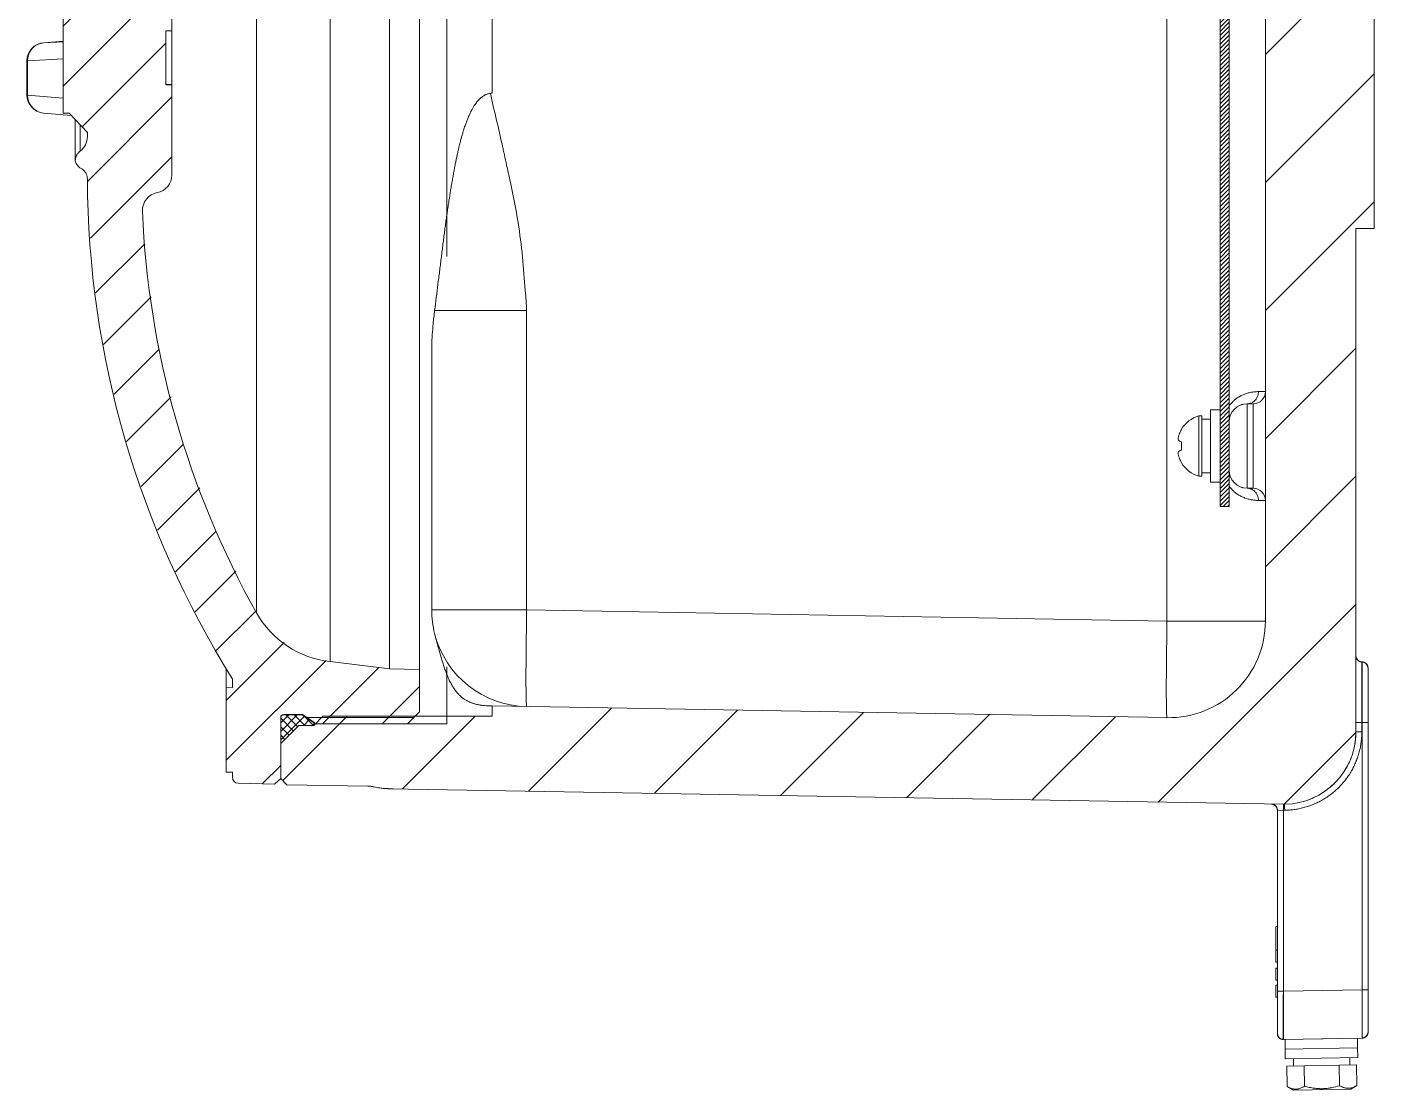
# Model space of a CAD drawing. Header units: millimetres. Extents: x -728 to 992, y -670 to 797.
# Drawn here: x -728.3 to -505.3, y -185.6 to -9.6 of the extents above; entities that cross this region are included whole.
import ezdxf

# ---------------------------------------------------------------- set-up
doc = ezdxf.new("R2010")
doc.units = ezdxf.units.MM
doc.linetypes.add('K5LT_THIN', pattern=[0])

# ---------------------------------------------------------------- blocks, each defined once
blk = doc.blocks.new('U1')
h = blk.add_hatch()
h.set_pattern_fill('', angle=45, style=0, pattern_type=0)
h.set_pattern_definition([(45, (0, 0), (-10.6066, 10.6066), [])])
h.paths.add_polyline_path([(-520.28, -138.32), (-520.07, -138.31), (-515.8, -137.44), (-512.11, -135.1), (-509.51, -131.6), (-508.33, -127.4), (-508.28, -126.31), (-508.28, -43), (-505.28, -43), (-505.28, 43), (-508.28, 43), (-508.28, 126.31), (-509.08, 130.6), (-511.35, 134.33), (-514.81, 136.99), (-518.99, 138.24), (-520.07, 138.31), (-520.28, 138.32), (-668.32, 135.73), (-668.32, 135.73), (-669.16, 135.69), (-669.99, 135.59), (-670.82, 135.43), (-670.82, 135.43), (-671.16, 135.36), (-671.5, 135.32), (-671.85, 135.3), (-671.85, 135.3), (-685.28, 135.07), (-686.28, 134.03), (-686.28, 128.25), (-683.28, 125.25), (-680.78, 125.25), (-679.28, 123.75), (-651.28, 123.75), (-651.28, 122.02), (-539.56, 123.97), (-534.57, 123.27), (-530.04, 121.04), (-526.44, 117.51), (-524.11, 113.04), (-523.28, 108.06), (-523.28, 107.98), (-523.28, -107.98), (-524.08, -112.96), (-526.38, -117.44), (-529.97, -120.99), (-534.48, -123.24), (-539.47, -123.98), (-539.56, -123.97), (-651.28, -122.02), (-651.28, -123.75), (-679.28, -123.75), (-680.78, -125.25), (-683.28, -125.25), (-686.28, -128.25), (-686.28, -134.03), (-685.28, -135.07), (-671.85, -135.3), (-671.85, -135.3), (-671.5, -135.32), (-671.16, -135.36), (-670.82, -135.43), (-670.82, -135.43), (-669.99, -135.59), (-669.16, -135.69), (-668.32, -135.73), (-668.32, -135.73)])
h = blk.add_hatch()
h.set_pattern_fill('', angle=45, style=0, pattern_type=0)
h.set_pattern_definition([(45, (0, 0), (-4.94975, 4.94975), [])])
h.paths.add_polyline_path([(-686.28, -134.05), (-686.28, -124), (-686.14, -123.65), (-685.78, -123.5), (-682.84, -123.5), (-682.55, -123.59), (-680.54, -125), (-665.28, -125), (-663.28, -123), (-663.28, -116), (-668.28, -115.87), (-678.1, -114.69), (-682.96, -113.35), (-687.17, -110.56), (-690.27, -106.64), (-697.11, -92.86), (-702.47, -78.44), (-706.32, -63.54), (-708.59, -48.33), (-709.16, -40.12), (-708.47, -38.08), (-706.72, -37.05), (-704.89, -35.92), (-704.28, -34.11), (-704.28, -19.24), (-705.28, -19.22), (-705.28, -10.27), (-704.28, -10.24), (-704.28, 34.11), (-705.06, 36.12), (-706.72, 37.05), (-708.55, 38.19), (-709.16, 40.12), (-707.73, 55.44), (-704.72, 70.53), (-700.16, 85.22), (-694.1, 99.36), (-690.27, 106.64), (-687.14, 110.59), (-682.93, 113.37), (-678.1, 114.69), (-668.28, 115.87), (-663.28, 116), (-663.28, 123), (-665.28, 125), (-680.54, 125), (-682.55, 123.59), (-682.84, 123.5), (-685.78, 123.5), (-686.14, 123.65), (-686.28, 124), (-686.28, 134.05), (-687.28, 135), (-693.31, 134.84), (-694.01, 134.53), (-694.28, 133.84), (-694.28, 133), (-695.28, 132.97), (-695.28, 119.03), (-694.28, 119), (-694.28, 117.49), (-702.01, 103.66), (-708.31, 89.12), (-713.11, 74.02), (-716.36, 58.51), (-718.04, 42.76), (-718.28, 34.77), (-718.37, 34.2), (-718.37, 34.19), (-718.37, 34.17), (-718.38, 34.14), (-718.41, 34.08), (-718.43, 34.02), (-718.43, 34.02), (-718.43, 34.01), (-718.44, 34), (-718.45, 33.97), (-718.48, 33.91), (-718.5, 33.87), (-718.51, 33.86), (-718.51, 33.86), (-718.52, 33.84), (-718.53, 33.82), (-718.56, 33.77), (-718.58, 33.73), (-718.58, 33.73), (-718.59, 33.72), (-718.6, 33.71), (-718.61, 33.69), (-718.64, 33.64), (-718.67, 33.6), (-718.67, 33.6), (-718.68, 33.59), (-718.69, 33.58), (-718.71, 33.55), (-718.75, 33.51), (-718.8, 33.44), (-718.81, 33.43), (-718.82, 33.42), (-718.85, 33.4), (-718.9, 33.35), (-719, 33.25), (-719.23, 33.09), (-719.31, 33.04), (-719.56, 32.88), (-719.57, 32.87), (-719.58, 32.87), (-719.59, 32.85), (-719.63, 32.82), (-719.7, 32.76), (-719.76, 32.7), (-719.77, 32.69), (-719.78, 32.68), (-719.79, 32.67), (-719.82, 32.63), (-719.89, 32.56), (-719.95, 32.48), (-719.95, 32.48), (-719.96, 32.47), (-719.97, 32.45), (-720, 32.42), (-720.04, 32.34), (-720.08, 32.29), (-720.08, 32.29), (-720.08, 32.28), (-720.09, 32.27), (-720.1, 32.24), (-720.13, 32.18), (-720.14, 32.17), (-720.14, 32.17), (-720.15, 32.16), (-720.15, 32.14), (-720.17, 32.11), (-720.2, 32.04), (-720.25, 31.91), (-720.25, 31.9), (-720.25, 31.9), (-720.25, 31.89), (-720.26, 31.87), (-720.27, 31.84), (-720.28, 31.79), (-720.21, 31.27), (-720.21, 31.26), (-720.21, 31.24), (-720.2, 31.21), (-720.18, 31.15), (-720.14, 31.06), (-720.14, 31.05), (-720.14, 31.05), (-720.13, 31.03), (-720.12, 31), (-720.09, 30.94), (-720.07, 30.9), (-720.07, 30.89), (-720.07, 30.89), (-720.06, 30.87), (-720.04, 30.84), (-720.01, 30.79), (-719.98, 30.74), (-719.98, 30.73), (-719.98, 30.73), (-719.97, 30.71), (-719.95, 30.69), (-719.91, 30.63), (-719.88, 30.58), (-719.87, 30.58), (-719.87, 30.57), (-719.86, 30.56), (-719.84, 30.53), (-719.8, 30.48), (-719.75, 30.43), (-719.75, 30.43), (-719.74, 30.42), (-719.72, 30.4), (-719.69, 30.37), (-719.62, 30.3), (-719.48, 30.19), (-718.34, 28.36), (-718.28, 27.79), (-718.28, 27.08), (-721.28, 23.92), (-722.28, 23.9), (-722.28, -23.9), (-721.28, -23.92), (-718.28, -27.08), (-718.28, -27.79), (-719.06, -29.8), (-719.48, -30.19), (-719.76, -30.44), (-719.76, -30.44), (-719.77, -30.45), (-719.78, -30.47), (-719.81, -30.5), (-719.87, -30.58), (-719.88, -30.58), (-719.88, -30.59), (-719.89, -30.59), (-719.9, -30.61), (-719.91, -30.63), (-719.95, -30.69), (-719.99, -30.74), (-719.99, -30.74), (-719.99, -30.75), (-720, -30.76), (-720.02, -30.79), (-720.05, -30.85), (-720.07, -30.9), (-720.08, -30.9), (-720.08, -30.91), (-720.09, -30.92), (-720.1, -30.95), (-720.12, -31.01), (-720.15, -31.06), (-720.15, -31.07), (-720.15, -31.07), (-720.16, -31.09), (-720.17, -31.12), (-720.19, -31.19), (-720.21, -31.27), (-720.22, -31.28), (-720.22, -31.3), (-720.23, -31.33), (-720.24, -31.39), (-720.26, -31.51), (-720.28, -31.75), (-720.28, -31.79), (-720.25, -31.91), (-720.25, -31.91), (-720.24, -31.92), (-720.24, -31.94), (-720.23, -31.97), (-720.2, -32.04), (-720.14, -32.16), (-720.14, -32.17), (-720.14, -32.18), (-720.13, -32.19), (-720.12, -32.2), (-720.11, -32.24), (-720.07, -32.3), (-720.07, -32.3), (-720.07, -32.31), (-720.06, -32.32), (-720.04, -32.35), (-720.01, -32.4), (-719.95, -32.49), (-719.94, -32.49), (-719.94, -32.5), (-719.92, -32.52), (-719.9, -32.55), (-719.84, -32.62), (-719.76, -32.7), (-719.76, -32.71), (-719.75, -32.71), (-719.73, -32.73), (-719.7, -32.76), (-719.63, -32.82), (-719.56, -32.88), (-719.55, -32.88), (-719.54, -32.89), (-719.52, -32.91), (-719.49, -32.93), (-719.41, -32.99), (-719.31, -33.04), (-718.8, -33.45), (-718.79, -33.45), (-718.78, -33.47), (-718.76, -33.49), (-718.71, -33.55), (-718.67, -33.6), (-718.67, -33.61), (-718.66, -33.61), (-718.65, -33.62), (-718.63, -33.65), (-718.6, -33.7), (-718.58, -33.73), (-718.58, -33.73), (-718.58, -33.74), (-718.57, -33.75), (-718.55, -33.78), (-718.53, -33.82), (-718.5, -33.87), (-718.5, -33.87), (-718.5, -33.88), (-718.49, -33.89), (-718.48, -33.92), (-718.45, -33.97), (-718.43, -34.03), (-718.43, -34.03), (-718.42, -34.04), (-718.42, -34.05), (-718.41, -34.08), (-718.39, -34.14), (-718.36, -34.2), (-718.36, -34.21), (-718.36, -34.23), (-718.35, -34.26), (-718.33, -34.32), (-718.31, -34.44), (-718.28, -34.7), (-718.28, -34.77), (-717.41, -50.59), (-714.95, -66.25), (-710.92, -81.57), (-705.37, -96.41), (-698.35, -110.62), (-694.28, -117.49), (-694.28, -119), (-695.28, -119.03), (-695.28, -132.97), (-694.28, -133), (-694.28, -133.84), (-693.99, -134.55), (-693.31, -134.84), (-687.28, -135)])
h = blk.add_hatch()
h.set_pattern_fill('', angle=45, style=0, pattern_type=0)
h.set_pattern_definition([(45, (0, 0), (-0.7071068, 0.7071068), []), (135, (0, 0), (-0.7071068, -0.7071068), [])])
h.paths.add_polyline_path([(-680.76, -125.25), (-680.76, -124.79), (-682.68, -123.44), (-685.78, -123.44), (-686.14, -123.59), (-686.28, -123.94), (-686.28, -128.25), (-683.28, -125.25)])
h.paths.add_polyline_path([(-680.76, 124.79), (-680.76, 125.25), (-683.28, 125.25), (-686.28, 128.25), (-686.28, 123.94), (-686.14, 123.59), (-685.78, 123.44), (-682.68, 123.44)])
h = blk.add_hatch()
h.set_pattern_fill('', angle=45, style=0, pattern_type=0)
h.set_pattern_definition([(45, (0, 0), (-0.3535534, 0.3535534), [])])
h.paths.add_polyline_path([(-530.78, 89), (-530.78, -89), (-529.28, -89), (-529.28, 89)])
at = {"color": 7, "linetype": 'K5LT_THIN', "lineweight": 18}
for p, q in [((-663.28, -116), (-663.28, 116)), ((-678.1, 114.69), (-678.1, -114.69)), ((-668.28, 115.87), (-668.28, -115.87)), ((-539.56, 107.98), (-539.56, -107.98)), ((-523.28, 107.98), (-523.28, -107.98)), ((-690.27, 106.64), (-690.27, -106.64)), ((-530.78, -89), (-530.78, 89)), ((-529.28, -89), (-529.28, 89)), ((-505.28, -43), (-505.28, 43)), ((-658.78, 40.81), (-658.78, -40.82)), ((-704.28, 34.11), (-704.28, -10.24)), ((-722.28, 23.9), (-722.28, -23.9)), ((-651.28, 20.59), (-651.28, -20.59)), ((-704.28, -10.24), (-705.28, -10.27)), ((-705.28, -19.22), (-705.28, -10.27)), ((-704.28, -19.16), (-704.28, -10.24)), ((-722.28, -12), (-725.49, -12.23)), ((-725.49, -12.23), (-722.28, -12)), ((-722.28, -12.07), (-725.49, -12.24)), ((-725.49, -12.24), (-725.49, -12.23)), ((-725.49, -12.23), (-725.49, -12.23)), ((-728.28, -15.22), (-728.28, -15.22)), ((-728.28, -15.24), (-728.28, -15.22)), ((-728.28, -20.89), (-728.28, -15.24)), ((-722.28, -14.92), (-728.18, -15.24)), ((-728.18, -20.9), (-728.18, -15.24)), ((-705.28, -19.13), (-704.28, -19.16)), ((-705.28, -19.22), (-704.28, -19.24)), ((-704.28, -19.16), (-704.28, -19.24)), ((-704.28, -19.24), (-704.28, -34.11)), ((-728.18, -20.9), (-722.28, -21.4)), ((-725.54, -23.88), (-720.94, -24.28)), ((-722.28, -23.9), (-721.28, -23.92)), ((-721.28, -23.92), (-718.28, -27.08)), ((-720.28, -24.97), (-720.28, -31.79)), ((-719.48, -25.82), (-719.48, -30.19)), ((-718.28, -27.08), (-718.28, -27.79)), ((-709.16, -39.88), (-709.16, -40.12)), ((-658.78, -40.82), (-658.78, -47.62)), ((-508.28, -126.31), (-508.28, -43)), ((-508.28, -43), (-505.28, -43)), ((-645.56, -56.58), (-660.79, -56.58)), ((-645.56, -56.58), (-645.56, -106.13)), ((-661.28, -63.65), (-661.28, -106.13)), ((-523.28, -70), (-524.43, -70)), ((-532.38, -85), (-532.38, -73)), ((-530.78, -73), (-532.38, -73)), ((-526.28, -86), (-526.28, -72)), ((-525.28, -72), (-526.28, -72)), ((-525.28, -86), (-525.28, -72)), ((-534.31, -74), (-533.78, -74)), ((-534.31, -74), (-534.31, -79)), ((-533.78, -74), (-533.78, -79)), ((-532.38, -74.55), (-533.78, -74.55)), ((-537.18, -76.21), (-537.14, -76.24)), ((-537.51, -78.22), (-537.14, -78.29)), ((-537.14, -79.71), (-537.51, -79.78)), ((-534.31, -79), (-534.31, -84)), ((-533.78, -79), (-533.78, -84)), ((-537.14, -81.76), (-537.18, -81.79)), ((-534.31, -84), (-533.78, -84)), ((-532.38, -83.45), (-533.78, -83.45)), ((-530.78, -85), (-532.38, -85)), ((-525.28, -86), (-526.28, -86)), ((-530.78, -89), (-530.78, -89.01)), ((-530.78, -89), (-529.28, -89)), ((-530.78, -89.01), (-529.28, -89.01)), ((-529.28, -89), (-529.28, -89.01)), ((-523.28, -88), (-524.43, -88)), ((-645.56, -106.13), (-661.28, -106.13)), ((-539.56, -107.98), (-645.56, -106.13)), ((-539.56, -107.98), (-523.28, -107.98)), ((-695.28, -115.87), (-695.28, -119.03)), ((-678.1, -114.69), (-668.28, -115.87)), ((-668.28, -115.87), (-663.28, -116)), ((-658.78, -115.53), (-658.78, -116.83)), ((-507.3, -114.75), (-507.27, -114.75)), ((-507.3, -114.75), (-507.3, -114.75)), ((-506.28, -115.75), (-506.28, -124.75)), ((-506.28, -115.75), (-506.28, -115.75)), ((-506.28, -115.75), (-506.28, -124.75)), ((-694.28, -117.49), (-694.28, -119)), ((-663.28, -123), (-663.28, -116)), ((-658.78, -116.83), (-658.78, -123.75)), ((-694.28, -119), (-695.28, -119.03)), ((-695.28, -119.03), (-695.28, -132.97)), ((-651.57, -122.02), (-651.28, -122.02)), ((-651.28, -122.02), (-539.56, -123.97)), ((-651.28, -123.75), (-651.28, -122.02)), ((-686.28, -123.94), (-686.28, -128.25)), ((-686.28, -134.05), (-686.28, -124)), ((-685.78, -123.44), (-682.68, -123.44)), ((-685.78, -123.5), (-682.84, -123.5)), ((-682.68, -123.44), (-680.76, -124.79)), ((-682.55, -123.59), (-680.54, -125)), ((-682.09, -123.92), (-664.2, -123.92)), ((-679.28, -123.75), (-680.78, -125.25)), ((-680.76, -125.25), (-680.76, -124.79)), ((-651.28, -123.75), (-679.28, -123.75)), ((-663.28, -123), (-665.28, -125)), ((-658.78, -123.75), (-658.78, -125)), ((-508.28, -124.75), (-507.3, -124.75)), ((-507.3, -124.75), (-507.3, -126.31)), ((-507.3, -124.75), (-507.27, -124.75)), ((-506.28, -124.75), (-507.27, -124.75)), ((-507.27, -124.75), (-507.27, -169.02)), ((-506.28, -124.75), (-506.28, -169.02)), ((-683.28, -125.25), (-686.28, -128.25)), ((-683.28, -125.25), (-686.28, -128.25)), ((-680.78, -125.25), (-683.28, -125.25)), ((-680.76, -125.25), (-683.28, -125.25)), ((-680.54, -125), (-665.28, -125)), ((-680.53, -125), (-658.78, -125)), ((-507.3, -126.31), (-508.28, -126.31)), ((-686.28, -128.25), (-686.28, -134.03)), ((-695.28, -132.97), (-694.28, -133)), ((-694.28, -133), (-694.28, -133.84)), ((-693.31, -134.84), (-687.28, -135)), ((-687.28, -135), (-686.28, -134.05)), ((-685.28, -135.07), (-686.28, -134.03)), ((-685.28, -135.07), (-671.85, -135.3)), ((-670.82, -135.43), (-670.86, -135.42)), ((-668.32, -135.73), (-520.28, -138.32)), ((-521.28, -139.28), (-521.28, -169.25)), ((-520.3, -139.32), (-521.28, -139.28)), ((-520.3, -139.32), (-520.3, -169.25)), ((-520.3, -139.32), (-520.28, -139.32)), ((-520.28, -138.32), (-520.07, -138.31)), ((-520.28, -138.32), (-520.28, -139.32)), ((-520.28, -139.32), (-520.07, -139.31)), ((-520.28, -139.32), (-520.28, -169.25)), ((-521.28, -158.56), (-521.53, -158.56)), ((-521.53, -162.45), (-521.53, -158.56)), ((-521.28, -162.45), (-521.53, -162.45)), ((-521.53, -164.45), (-521.53, -162.45)), ((-521.28, -164.45), (-521.53, -164.45)), ((-521.53, -167.45), (-521.53, -165.45)), ((-521.28, -165.45), (-521.53, -165.45)), ((-521.28, -167.45), (-521.53, -167.45)), ((-521.28, -168.25), (-521.53, -168.25)), ((-521.53, -170.25), (-521.53, -168.25)), ((-521.28, -169.25), (-521.28, -176.25)), ((-520.3, -169.25), (-521.28, -169.25)), ((-521.28, -170.25), (-521.28, -169.25)), ((-521.28, -176.25), (-521.28, -169.25)), ((-520.3, -169.25), (-520.28, -169.25)), ((-520.28, -169.25), (-507.27, -169.02)), ((-520.28, -169.25), (-520.28, -177.25)), ((-507.27, -169.02), (-506.28, -169.02)), ((-506.28, -169.02), (-506.28, -176.02)), ((-506.28, -176.02), (-506.28, -169.02)), ((-506.28, -169.02), (-506.28, -169.02)), ((-506.28, -169.02), (-506.28, -176.02)), ((-521.28, -170.25), (-521.53, -170.25)), ((-521.28, -176.25), (-521.28, -170.25)), ((-506.28, -176.02), (-506.28, -176.02)), ((-521.28, -176.25), (-521.28, -176.25)), ((-520.3, -177.25), (-520.28, -177.25)), ((-520.28, -177.25), (-507.27, -177.02)), ((-519.99, -178.85), (-520.02, -177.25)), ((-517.02, -177.19), (-511.02, -177.09)), ((-508, -178.64), (-508.02, -177.04)), ((-519.99, -178.85), (-508, -178.64)), ((-519.99, -178.85), (-508, -178.64)), ((-519.97, -180.44), (-519.99, -178.85)), ((-519.97, -180.44), (-507.97, -180.24)), ((-518.6, -181.62), (-518.62, -180.42)), ((-509.3, -181.46), (-509.32, -180.26)), ((-507.97, -180.24), (-508, -178.64)), ((-516.83, -181.59), (-519.72, -181.64)), ((-519.72, -181.64), (-519.66, -185.05)), ((-511.06, -181.49), (-516.83, -181.59)), ((-516.83, -181.59), (-516.77, -185)), ((-508.17, -181.44), (-511.06, -181.49)), ((-511.06, -181.49), (-511, -184.9)), ((-508.17, -181.44), (-508.11, -184.85)), ((-519.66, -185.05), (-518.63, -185.62)), ((-508.11, -184.85), (-509.13, -185.46)), ((-518.63, -185.62), (-509.13, -185.46))]:
    blk.add_line(p, q, dxfattribs=at)
for centre, radius, start, end in [((-725.28, -15.22), 3, 94, 180), ((-725.28, -20.89), 3, 180, 265.0996), ((-721.28, -27.79), 3, 306.9118, 0), ((-561.28, -34.07), 157, 180.2556, 212.0952), ((-707.28, -34.11), 3, 280.7962, 0), ((-706.16, -40), 3, 100.7962, 182.3425), ((-561.28, -34.07), 148, 182.3425, 209.3597), ((-525.28, -70), 2, 270, 0), ((-526.28, -75), 3, 90, 180), ((-532.74, -79), 5.24, 107.3682, 147.86), ((-532.74, -79), 5.24, 212.14, 252.6318), ((-526.28, -83), 3, 180, 270), ((-525.28, -88), 2, 0, 90), ((-676.33, -98.79), 16, 209.3597, 263.6228), ((-645.28, -106.13), 16, 180, 194.2248), ((-539.28, -107.98), 16, 269, 0), ((-645.28, -106.13), 16, 194.2248, 269), ((-507.28, -113.75), 1, 180, 269), ((-507.28, -115.75), 1, 0, 89), ((-685.78, -123.94), 0.5, 90, 180), ((-685.78, -124), 0.5, 90, 180), ((-682.84, -124), 0.5, 55, 90), ((-520.28, -126.31), 12, 271, 0), ((-693.28, -133.84), 1, 180, 268.5), ((-522.28, -139.28), 1, 0, 89), ((-507.28, -176.02), 1, 271, 0), ((-520.28, -176.25), 1, 180, 269)]:
    blk.add_arc(centre, radius, start, end, dxfattribs=at)
for centre, major_axis, ratio, start_param, end_param in [((-725.28, -15.22), (-3, 0), 0.999991, 4.782202, 6.283185), ((-725.28, -15.24), (-3, 0), 0.999991, 4.782202, 6.283185), ((-725.28, -15.24), (-0.16, 3), 0.965836, 0.016308, 1.519674), ((-725.28, -15.24), (-3, 0), 0.004236, 0, 0.261799), ((-725.28, -20.89), (-3, 0), 0.004236, 0, 0.261799), ((-725.28, -20.89), (-0.26, -2.99), 0.965682, 4.796092, 6.283185), ((-7642.06, 0), (-7089.63, 0), 0.017455, -3.309026, -3.308778), ((-532.81, -79.06), (-3.38, 3.99), 0.915842, 0.488298, 0.67702), ((-532.81, -79.06), (-3.38, 3.99), 0.915842, 0.488298, 0.67702), ((-532.81, -79.2), (-4.96, 1.66), 0.259516, 0.234037, 0.422759), ((-532.81, -79.2), (-4.96, 1.66), 0.259516, 0.234037, 0.422759), ((-532.77, -79), (0, -5.24), 0.981779, 4.157813, 4.31707), ((-532.77, -79), (0, -5.24), 0.981779, 4.157813, 4.31707), ((-532.81, -78.8), (-4.96, -1.66), 0.259516, -0.422759, -0.234037), ((-532.81, -78.8), (-4.96, -1.66), 0.259516, -0.422759, -0.234037), ((-532.81, -78.94), (-3.38, -3.99), 0.915842, 5.606165, 5.794888), ((-532.81, -78.94), (-3.38, -3.99), 0.915842, 5.606165, 5.794888), ((-533, -79), (0, -5.22), 0.800142, 4.575584, 4.849194), ((-533, -79), (0, -5.22), 0.800142, 4.575584, 4.712389), ((-533, -79), (0, -5.22), 0.800142, 4.712389, 4.849194), ((-532.77, -79), (0, -5.24), 0.981779, 5.107708, 5.266965), ((-532.77, -79), (0, -5.24), 0.981779, 5.107708, 5.266965), ((-645.28, -106.13), (-0.28, -16), 0.01745, 4.712694, 6.283185), ((-539.28, -107.98), (-0.28, -16), 0.01745, 4.712694, 6.283185), ((-520.32, -139.32), (0.017, 1), 0.01745, 4.712694, 6.283185), ((-520.06, -139.31), (-0.017, 1), 0.01745, 0, 1.570492)]:
    blk.add_ellipse(centre, major_axis=major_axis, ratio=ratio, start_param=start_param, end_param=end_param, dxfattribs=at)
for points, knots in [([(-651.57, -20.62), (-651.68, -20.63), (-651.85, -20.67), (-652.11, -20.74), (-652.31, -20.82), (-652.48, -20.9), (-652.62, -20.98), (-652.79, -21.08), (-652.96, -21.2), (-653.13, -21.34), (-653.3, -21.5), (-653.5, -21.69), (-653.7, -21.92), (-653.9, -22.18), (-654.12, -22.48), (-654.36, -22.85), (-654.54, -23.18), (-654.72, -23.5), (-654.89, -23.84), (-655.07, -24.23), (-655.27, -24.71), (-655.48, -25.22), (-655.72, -25.86), (-655.91, -26.43), (-656.08, -26.98), (-656.24, -27.5), (-656.41, -28.11), (-656.56, -28.7), (-656.71, -29.27), (-656.84, -29.82), (-656.97, -30.4), (-657.11, -31.02), (-657.24, -31.68), (-657.38, -32.36), (-657.52, -33.08), (-657.65, -33.82), (-657.79, -34.59), (-657.93, -35.39), (-658.12, -36.52), (-658.31, -37.69), (-658.5, -38.9), (-658.64, -39.84), (-658.78, -40.8), (-658.92, -41.77), (-659.05, -42.77), (-659.18, -43.78), (-659.31, -44.81), (-659.45, -45.85), (-659.58, -46.91), (-659.71, -47.97), (-659.85, -49.04), (-659.98, -50.12), (-660.16, -51.55), (-660.34, -52.99), (-660.57, -54.79), (-660.7, -55.86), (-660.79, -56.58)], [0, 0, 0, 0, 0.467611, 0.748661, 1.125004, 1.411098, 1.538809, 1.82973, 2.234505, 2.454753, 2.774852, 3.220597, 3.620444, 4.083838, 4.614831, 5.234926, 5.963865, 6.236042, 6.811488, 7.592357, 8.09222, 9.062459, 9.992958, 11.06637, 11.648298, 12.517127, 13.432136, 14.392858, 15.171801, 15.990329, 16.875954, 17.788584, 18.770664, 19.79463, 20.8759, 21.972249, 23.124037, 24.316417, 25.576011, 28.209552, 29.59398, 31.02669, 32.469281, 33.95233, 35.459656, 37.012202, 38.577903, 40.180643, 41.804758, 43.454356, 45.109167, 46.778731, 48.458433, 51.853182, 53.563505, 57, 57, 57, 57]), ([(-651.57, -20.62), (-650.96, -23.42), (-650.23, -26.22), (-649.6, -29.16), (-649.56, -29.35), (-649.46, -29.82), (-649.4, -30.1), (-649.22, -30.94), (-649.09, -31.5), (-648.73, -33.18), (-648.47, -34.29), (-647.78, -37.61), (-647.33, -39.81), (-646.36, -45.83), (-646.07, -49.55), (-645.7, -54.37), (-645.63, -55.47), (-645.56, -56.58)], [0.0000141, 0.0000141, 0.0000141, 0.0000141, 0.144797, 0.144797, 0.154797, 0.154797, 0.169552, 0.169552, 0.1990619, 0.1990619, 0.2580816, 0.2580816, 0.3761212, 0.3761212, 0.5854354, 0.5854354, 0.6481095, 0.6481095, 0.6481095, 0.6481095]), ([(-719.48, -30.19), (-719.58, -30.27), (-719.73, -30.4), (-719.89, -30.59), (-720, -30.75), (-720.1, -30.94), (-720.18, -31.15), (-720.26, -31.44), (-720.28, -31.65), (-720.28, -31.79)], [0, 0, 0, 0, 2.080169, 3.115724, 4.145632, 5.172546, 6.504223, 7.80404, 10, 10, 10, 10]), ([(-720.28, -31.79), (-720.25, -31.9), (-720.19, -32.07), (-720.08, -32.29), (-719.95, -32.5), (-719.79, -32.69), (-719.62, -32.84), (-719.48, -32.94), (-719.38, -33.01), (-719.31, -33.04)], [0, 0, 0, 0, 2.172592, 3.296614, 4.468195, 6.779502, 7.79796, 8.624749, 10, 10, 10, 10]), ([(-719.31, -33.04), (-719.12, -33.15), (-718.89, -33.33), (-718.68, -33.59), (-718.58, -33.73), (-718.5, -33.87), (-718.43, -34.03), (-718.32, -34.32), (-718.28, -34.58), (-718.28, -34.77)], [0, 0, 0, 0, 0.30975, 0.405626, 0.479168, 0.554454, 0.636556, 0.723737, 1, 1, 1, 1]), ([(-660.79, -56.58), (-660.89, -57.32), (-661.04, -58.65), (-661.19, -60.58), (-661.27, -62.2), (-661.28, -63.23), (-661.28, -63.65)], [0, 0, 0, 0, 2.172602, 3.9004, 5.739238, 7, 7, 7, 7]), ([(-524.43, -70), (-524.52, -70), (-524.72, -70), (-525.02, -70.03), (-525.32, -70.06), (-525.62, -70.11), (-525.94, -70.17), (-526.28, -70.27), (-526.63, -70.38), (-526.95, -70.51), (-527.25, -70.65), (-527.54, -70.8), (-527.8, -70.96), (-528.04, -71.12), (-528.26, -71.29), (-528.47, -71.46), (-528.69, -71.66), (-528.89, -71.88), (-529.1, -72.12), (-529.22, -72.28), (-529.28, -72.37)], [0, 0, 0, 0, 0.0726066, 0.1367995, 0.1923108, 0.2428469, 0.2978771, 0.3537247, 0.4067681, 0.4522383, 0.4944836, 0.5324948, 0.5687443, 0.5999129, 0.6269253, 0.6559735, 0.6838109, 0.7146462, 0.7423845, 0.7703829, 0.7703829, 0.7703829, 0.7703829]), ([(-524.43, -70), (-524.43, -70.11), (-524.44, -70.33), (-524.51, -70.63), (-524.61, -70.89), (-524.74, -71.12), (-524.9, -71.34), (-525.09, -71.54), (-525.3, -71.7), (-525.53, -71.84), (-525.77, -71.93), (-526.02, -71.99), (-526.2, -72), (-526.28, -72)], [0, 0, 0, 0, 0.109581, 0.205148, 0.29043, 0.377935, 0.468066, 0.556942, 0.646111, 0.735601, 0.823183, 0.911459, 1, 1, 1, 1]), ([(-528.85, -73.45), (-528.84, -73.43), (-528.83, -73.41), (-528.8, -73.37), (-528.79, -73.35), (-528.76, -73.31), (-528.75, -73.3), (-528.74, -73.28)], [0, 0, 0, 0, 0.562766, 0.562766, 1.125532, 1.125532, 1.676369, 1.676369, 1.676369, 1.676369]), ([(-528.62, -73.12), (-528.62, -73.12), (-528.61, -73.11), (-528.6, -73.09), (-528.59, -73.08), (-528.58, -73.07)], [3.3546576, 3.3546576, 3.3546576, 3.3546576, 3.5255317, 3.5255317, 3.9674422, 3.9674422, 3.9674422, 3.9674422]), ([(-526.98, -72.08), (-526.98, -72.08), (-526.98, -72.08), (-526.99, -72.08), (-526.99, -72.09), (-527, -72.09), (-527.01, -72.09), (-527.03, -72.1), (-527.05, -72.1), (-527.08, -72.11), (-527.1, -72.11), (-527.13, -72.12), (-527.15, -72.13), (-527.19, -72.14), (-527.22, -72.15), (-527.25, -72.16)], [0.103038, 0.103038, 0.103038, 0.103038, 0.206077, 0.206077, 0.412153, 0.412153, 0.824307, 0.824307, 1.648613, 1.648613, 2.648613, 2.648613, 3.648613, 3.648613, 5, 5, 5, 5]), ([(-529.25, -74.54), (-529.25, -74.53), (-529.24, -74.51), (-529.23, -74.45), (-529.22, -74.41), (-529.21, -74.34), (-529.21, -74.32), (-529.2, -74.31)], [14.573556, 14.573556, 14.573556, 14.573556, 16.2, 16.2, 21.6, 21.6, 23.704367, 23.704367, 23.704367, 23.704367]), ([(-529.25, -83.46), (-529.25, -83.47), (-529.24, -83.49), (-529.23, -83.55), (-529.22, -83.59), (-529.21, -83.66), (-529.21, -83.68), (-529.2, -83.69)], [14.573556, 14.573556, 14.573556, 14.573556, 16.2, 16.2, 21.6, 21.6, 23.704367, 23.704367, 23.704367, 23.704367]), ([(-528.85, -84.55), (-528.84, -84.57), (-528.83, -84.59), (-528.8, -84.63), (-528.79, -84.65), (-528.76, -84.69), (-528.75, -84.7), (-528.74, -84.72)], [0, 0, 0, 0, 0.562766, 0.562766, 1.125532, 1.125532, 1.676369, 1.676369, 1.676369, 1.676369]), ([(-524.43, -88), (-524.52, -88), (-524.72, -88), (-525.02, -87.97), (-525.32, -87.94), (-525.62, -87.89), (-525.94, -87.83), (-526.28, -87.73), (-526.63, -87.62), (-526.95, -87.49), (-527.25, -87.35), (-527.54, -87.2), (-527.8, -87.04), (-528.04, -86.88), (-528.26, -86.71), (-528.47, -86.54), (-528.69, -86.34), (-528.89, -86.12), (-529.1, -85.88), (-529.22, -85.72), (-529.28, -85.63)], [0, 0, 0, 0, 0.0726066, 0.1367995, 0.1923108, 0.2428469, 0.2978771, 0.3537247, 0.4067681, 0.4522383, 0.4944836, 0.5324948, 0.5687443, 0.5999129, 0.6269253, 0.6559735, 0.6838109, 0.7146462, 0.7423845, 0.7703829, 0.7703829, 0.7703829, 0.7703829]), ([(-528.62, -84.88), (-528.62, -84.88), (-528.61, -84.89), (-528.6, -84.91), (-528.59, -84.92), (-528.58, -84.93)], [3.3546576, 3.3546576, 3.3546576, 3.3546576, 3.5255317, 3.5255317, 3.9674422, 3.9674422, 3.9674422, 3.9674422]), ([(-526.98, -85.92), (-526.98, -85.92), (-526.98, -85.92), (-526.99, -85.92), (-526.99, -85.91), (-527, -85.91), (-527.01, -85.91), (-527.03, -85.9), (-527.05, -85.9), (-527.08, -85.89), (-527.1, -85.89), (-527.13, -85.88), (-527.15, -85.87), (-527.19, -85.86), (-527.22, -85.85), (-527.25, -85.84)], [0.103038, 0.103038, 0.103038, 0.103038, 0.206077, 0.206077, 0.412153, 0.412153, 0.824307, 0.824307, 1.648613, 1.648613, 2.648613, 2.648613, 3.648613, 3.648613, 5, 5, 5, 5]), ([(-524.43, -88), (-524.43, -87.89), (-524.44, -87.67), (-524.51, -87.37), (-524.61, -87.11), (-524.74, -86.88), (-524.9, -86.66), (-525.09, -86.46), (-525.3, -86.3), (-525.53, -86.16), (-525.77, -86.07), (-526.02, -86.01), (-526.2, -86), (-526.28, -86)], [0, 0, 0, 0, 0.109581, 0.205148, 0.29043, 0.377935, 0.468066, 0.556942, 0.646111, 0.735601, 0.823183, 0.911459, 1, 1, 1, 1]), ([(-660.79, -110.06), (-660.69, -110.45), (-660.49, -111.26), (-660.13, -112.6), (-659.83, -113.64), (-659.61, -114.39), (-659.5, -114.74), (-659.38, -115.09), (-659.26, -115.45), (-659.14, -115.8), (-659.02, -116.16), (-658.9, -116.52), (-658.76, -116.88), (-658.62, -117.23), (-658.47, -117.58), (-658.31, -117.91), (-658.14, -118.23), (-657.92, -118.64), (-657.68, -119.02), (-657.43, -119.37), (-657.24, -119.62), (-657.05, -119.85), (-656.86, -120.07), (-656.67, -120.27), (-656.48, -120.45), (-656.28, -120.62), (-656.08, -120.77), (-655.89, -120.91), (-655.69, -121.03), (-655.49, -121.15), (-655.29, -121.25), (-655.1, -121.34), (-654.91, -121.43), (-654.72, -121.5), (-654.54, -121.56), (-654.37, -121.62), (-654.21, -121.66), (-654.05, -121.71), (-653.9, -121.75), (-653.72, -121.79), (-653.51, -121.83), (-653.31, -121.87), (-653.09, -121.9), (-652.91, -121.93), (-652.69, -121.95), (-652.45, -121.98), (-652.08, -122), (-651.76, -122.02), (-651.57, -122.02)], [0, 0, 0, 0, 3.148401, 6.631279, 11.518926, 12.632447, 13.759678, 14.927706, 16.126924, 17.370148, 18.632528, 19.93251, 21.247498, 22.584019, 23.923622, 25.25672, 26.579959, 27.881061, 30.418329, 31.639267, 32.817034, 33.979327, 35.079406, 36.133377, 37.108785, 38.052358, 38.914662, 39.728003, 40.473791, 41.201147, 41.866818, 42.488329, 43.039051, 43.56299, 44.020248, 44.439522, 44.807185, 45.161792, 45.47853, 45.76958, 46.258787, 46.651511, 46.816794, 47.309814, 47.527337, 47.776484, 48.306516, 49, 49, 49, 49]), ([(-507.3, -114.75), (-507.3, -114.75), (-507.3, -114.75), (-507.3, -114.75), (-507.3, -114.75), (-507.31, -114.75), (-507.31, -114.75), (-507.32, -114.75), (-507.32, -114.75), (-507.33, -114.75), (-507.34, -114.75), (-507.36, -114.75), (-507.38, -114.74), (-507.4, -114.74), (-507.4, -114.74), (-507.43, -114.74), (-507.46, -114.73), (-507.54, -114.72), (-507.58, -114.7), (-507.63, -114.69), (-507.63, -114.69), (-507.67, -114.67), (-507.71, -114.65), (-507.79, -114.61), (-507.83, -114.59), (-507.91, -114.53), (-507.94, -114.5), (-508.01, -114.44), (-508.04, -114.4), (-508.1, -114.32), (-508.13, -114.29), (-508.18, -114.2), (-508.2, -114.16), (-508.23, -114.07), (-508.24, -114.03), (-508.26, -113.95), (-508.27, -113.92), (-508.28, -113.87), (-508.28, -113.86), (-508.28, -113.82), (-508.28, -113.78), (-508.28, -113.75)], [0.000037, 0.000037, 0.000037, 0.000037, 0.007857, 0.007857, 0.051283, 0.051283, 0.17379, 0.17379, 0.347652, 0.347652, 0.695378, 0.695378, 1.373414, 1.373414, 1.390829, 1.390829, 2.781731, 2.781731, 4.701689, 4.701689, 4.716661, 4.716661, 6.660091, 6.660091, 8.647286, 8.647286, 10.652965, 10.652965, 12.666185, 12.666185, 14.675681, 14.675681, 16.670202, 16.670202, 18.638848, 18.638848, 20.11298, 20.11298, 20.571381, 20.571381, 22, 22, 22, 22]), ([(-506.28, -124.75), (-506.28, -124.49), (-506.28, -124.23), (-506.28, -123.59), (-506.28, -123.22), (-506.28, -122.48), (-506.28, -122.11), (-506.28, -121.39), (-506.28, -121.04), (-506.28, -120.53), (-506.28, -120.36), (-506.28, -120.03), (-506.28, -119.88), (-506.28, -119.41), (-506.28, -119.1), (-506.28, -118.53), (-506.28, -118.26), (-506.28, -117.76), (-506.28, -117.53), (-506.28, -117.1), (-506.28, -116.9), (-506.28, -116.56), (-506.28, -116.41), (-506.28, -116.16), (-506.28, -116.05), (-506.28, -115.9), (-506.28, -115.85), (-506.28, -115.81), (-506.28, -115.81), (-506.28, -115.81), (-506.28, -115.81), (-506.28, -115.81), (-506.28, -115.81), (-506.28, -115.81), (-506.28, -115.82), (-506.28, -115.83), (-506.28, -115.83), (-506.28, -115.85), (-506.28, -115.85), (-506.28, -115.87), (-506.28, -115.87), (-506.28, -115.89), (-506.28, -115.89), (-506.28, -115.9), (-506.28, -115.9), (-506.28, -115.91), (-506.28, -115.91), (-506.28, -115.9), (-506.28, -115.9), (-506.28, -115.89), (-506.28, -115.88), (-506.28, -115.85), (-506.28, -115.83), (-506.28, -115.79), (-506.28, -115.77), (-506.28, -115.74), (-506.28, -115.74), (-506.28, -115.73), (-506.28, -115.73), (-506.28, -115.73), (-506.28, -115.73), (-506.28, -115.71), (-506.28, -115.7), (-506.29, -115.68), (-506.29, -115.66), (-506.29, -115.61), (-506.3, -115.57), (-506.32, -115.49), (-506.33, -115.45), (-506.36, -115.36), (-506.38, -115.32), (-506.42, -115.24), (-506.45, -115.2), (-506.5, -115.12), (-506.53, -115.09), (-506.6, -115.02), (-506.64, -114.99), (-506.71, -114.93), (-506.75, -114.9), (-506.83, -114.86), (-506.87, -114.84), (-506.96, -114.8), (-507.01, -114.79), (-507.07, -114.77), (-507.1, -114.77), (-507.14, -114.76), (-507.16, -114.76), (-507.21, -114.75), (-507.24, -114.75), (-507.27, -114.75)], [0.000002, 0.000002, 0.000002, 0.000002, 6.304357, 6.304357, 15.507107, 15.507107, 24.7426, 24.7426, 33.976242, 33.976242, 38.684508, 38.684508, 43.199994, 43.199994, 52.430391, 52.430391, 61.65766, 61.65766, 70.860363, 70.860363, 80.123902, 80.123902, 89.24014, 89.24014, 98.292369, 98.292369, 105.903487, 105.903487, 106.536974, 106.536974, 106.586468, 106.586468, 107.012347, 107.012347, 107.695328, 107.695328, 108.37831, 108.37831, 109.061291, 109.061291, 109.744273, 109.744273, 110.427255, 110.427255, 111.110236, 111.110236, 111.793218, 111.793218, 112.476199, 112.476199, 113.159181, 113.159181, 113.842163, 113.842163, 114.438269, 114.438269, 114.546477, 114.546477, 114.5666, 114.5666, 114.65524, 114.65524, 114.872766, 114.872766, 115.307818, 115.307818, 116.177922, 116.177922, 117.278496, 117.278496, 118.400153, 118.400153, 119.537426, 119.537426, 120.684358, 120.684358, 121.834661, 121.834661, 122.981891, 122.981891, 124.119639, 124.119639, 125.241722, 125.241722, 125.833463, 125.833463, 126.34236, 126.34236, 127, 127, 127, 127]), ([(-507.27, -114.75), (-507.22, -114.75), (-507.18, -114.75), (-507.13, -114.76), (-507.13, -114.76), (-507.08, -114.77), (-507.04, -114.78), (-506.96, -114.8), (-506.92, -114.82), (-506.83, -114.86), (-506.79, -114.88), (-506.71, -114.93), (-506.67, -114.96), (-506.6, -115.02), (-506.57, -115.05), (-506.51, -115.12), (-506.48, -115.16), (-506.42, -115.24), (-506.4, -115.28), (-506.36, -115.36), (-506.34, -115.4), (-506.32, -115.49), (-506.3, -115.54), (-506.29, -115.63), (-506.28, -115.67), (-506.28, -115.73), (-506.28, -115.74), (-506.28, -115.75)], [0.000152, 0.000152, 0.000152, 0.000152, 2.380375, 2.380375, 2.597497, 2.597497, 4.792769, 4.792769, 7.25823, 7.25823, 9.76609, 9.76609, 12.303864, 12.303864, 14.858097, 14.858097, 17.41473, 17.41473, 19.959516, 19.959516, 22.478458, 22.478458, 24.958237, 24.958237, 27.385483, 27.385483, 28, 28, 28, 28]), ([(-507.12, -114.76), (-507.1, -114.77), (-507.09, -114.77), (-507.03, -114.78), (-506.98, -114.8), (-506.9, -114.83), (-506.85, -114.85), (-506.77, -114.89), (-506.73, -114.91), (-506.66, -114.97), (-506.62, -115), (-506.55, -115.07), (-506.52, -115.1), (-506.46, -115.18), (-506.44, -115.21), (-506.39, -115.3), (-506.37, -115.34), (-506.34, -115.43), (-506.32, -115.47), (-506.3, -115.56), (-506.29, -115.6), (-506.28, -115.68), (-506.28, -115.71), (-506.28, -115.74), (-506.28, -115.74), (-506.28, -115.75)], [2.597457, 2.597457, 2.597457, 2.597457, 3.543709, 3.543709, 5.987387, 5.987387, 8.479897, 8.479897, 11.008962, 11.008962, 13.561478, 13.561478, 16.123548, 16.123548, 18.680871, 18.680871, 21.21916, 21.21916, 23.724568, 23.724568, 26.184081, 26.184081, 27.695982, 27.695982, 28, 28, 28, 28]), ([(-508.28, -126.31), (-508.28, -126.47), (-508.29, -126.63), (-508.3, -126.94), (-508.31, -127.1), (-508.33, -127.41), (-508.35, -127.56), (-508.38, -127.87), (-508.4, -128.03), (-508.45, -128.33), (-508.48, -128.48), (-508.51, -128.63)], [0, 0, 0, 0, 3.8, 3.8, 7.6, 7.6, 11.4, 11.4, 15.2, 15.2, 18.907015, 18.907015, 18.907015, 18.907015]), ([(-509.02, -130.44), (-509.08, -130.61), (-509.14, -130.77), (-509.28, -131.11), (-509.35, -131.27), (-509.51, -131.6), (-509.59, -131.76), (-509.71, -131.99), (-509.74, -132.05), (-509.83, -132.21), (-509.88, -132.31), (-510.01, -132.52), (-510.08, -132.63), (-510.15, -132.75)], [0.091346, 0.091346, 0.091346, 0.091346, 4.4, 4.4, 8.8, 8.8, 13.2, 13.2, 15.010268, 15.010268, 17.6, 17.6, 20.942216, 20.942216, 20.942216, 20.942216]), ([(-671.85, -135.3), (-671.64, -135.31), (-671.29, -135.34), (-670.95, -135.4), (-670.82, -135.43)], [0, 0, 0, 0, 3.021994, 5, 5, 5, 5]), ([(-671.82, -135.3), (-671.8, -135.31), (-671.78, -135.31), (-671.7, -135.31), (-671.65, -135.31), (-671.53, -135.32), (-671.46, -135.33), (-671.32, -135.34), (-671.25, -135.35), (-671.12, -135.37), (-671.05, -135.38), (-670.93, -135.41), (-670.87, -135.42), (-670.82, -135.43)], [0.211374, 0.211374, 0.211374, 0.211374, 0.634123, 0.634123, 1.690995, 1.690995, 3.090995, 3.090995, 4.490995, 4.490995, 5.890995, 5.890995, 6.996822, 6.996822, 6.996822, 6.996822]), ([(-668.32, -135.73), (-668.5, -135.73), (-668.77, -135.72), (-669.28, -135.68), (-669.93, -135.61), (-670.5, -135.5), (-670.82, -135.43)], [0, 0, 0, 0, 1.540275, 2.224453, 4.241016, 7, 7, 7, 7]), ([(-667.74, -135.74), (-667.77, -135.74), (-667.8, -135.74), (-667.89, -135.74), (-667.94, -135.74), (-668.06, -135.74), (-668.12, -135.74), (-668.19, -135.73), (-668.22, -135.73), (-668.27, -135.73), (-668.29, -135.73), (-668.32, -135.73), (-668.32, -135.73), (-668.33, -135.73), (-668.33, -135.73), (-668.34, -135.73), (-668.34, -135.73), (-668.35, -135.73), (-668.35, -135.73), (-668.36, -135.73), (-668.36, -135.73), (-668.37, -135.73), (-668.38, -135.73), (-668.39, -135.73), (-668.39, -135.73), (-668.4, -135.73), (-668.4, -135.73), (-668.41, -135.73), (-668.41, -135.73), (-668.45, -135.73), (-668.46, -135.73), (-668.53, -135.73), (-668.58, -135.72), (-668.63, -135.72)], [0.069364, 0.069364, 0.069364, 0.069364, 0.663181, 0.663181, 1.861911, 1.861911, 3.261911, 3.261911, 4.17809, 4.17809, 5.187867, 5.187867, 5.401482, 5.401482, 5.615096, 5.615096, 5.828711, 5.828711, 6.042325, 6.042325, 6.25594, 6.25594, 6.469555, 6.469555, 6.572746, 6.572746, 6.615471, 6.615471, 6.685834, 6.685834, 6.798922, 6.798922, 6.922214, 6.922214, 6.922214, 6.922214]), ([(-511.16, -134.11), (-511.23, -134.19), (-511.29, -134.26), (-511.44, -134.43), (-511.52, -134.51), (-511.68, -134.68), (-511.76, -134.76), (-511.92, -134.92), (-512, -135), (-512.17, -135.15), (-512.25, -135.23), (-512.33, -135.3)], [0.27652, 0.27652, 0.27652, 0.27652, 2.6, 2.6, 5.2, 5.2, 7.8, 7.8, 10.4, 10.4, 12.919087, 12.919087, 12.919087, 12.919087]), ([(-516.96, -137.84), (-516.84, -137.81), (-516.72, -137.77), (-516.48, -137.7), (-516.36, -137.66), (-516.12, -137.57), (-516, -137.53), (-515.77, -137.43), (-515.65, -137.39), (-515.43, -137.29), (-515.32, -137.24), (-515.22, -137.19)], [0, 0, 0, 0, 3.2, 3.2, 6.4, 6.4, 9.6, 9.6, 12.8, 12.8, 15.808956, 15.808956, 15.808956, 15.808956]), ([(-522.27, -138.28), (-522.22, -138.28), (-522.18, -138.29), (-522.09, -138.3), (-522.05, -138.31), (-521.96, -138.33), (-521.92, -138.35), (-521.83, -138.39), (-521.79, -138.41), (-521.71, -138.46), (-521.67, -138.49), (-521.6, -138.55), (-521.57, -138.58), (-521.51, -138.65), (-521.48, -138.69), (-521.42, -138.77), (-521.4, -138.81), (-521.36, -138.89), (-521.34, -138.94), (-521.32, -139.01), (-521.31, -139.04), (-521.3, -139.09), (-521.3, -139.1), (-521.29, -139.16), (-521.28, -139.2), (-521.28, -139.25), (-521.28, -139.25), (-521.28, -139.25)], [0.000137, 0.000137, 0.000137, 0.000137, 1.955368, 1.955368, 3.937035, 3.937035, 5.962281, 5.962281, 8.022342, 8.022342, 10.106964, 10.106964, 12.2051, 12.2051, 14.305206, 14.305206, 16.395583, 16.395583, 18.46474, 18.46474, 19.916244, 19.916244, 20.501738, 20.501738, 22.495596, 22.495596, 22.614646, 22.614646, 22.614646, 22.614646]), ([(-521.28, -139.28), (-521.28, -139.28), (-521.28, -139.28), (-521.28, -139.28), (-521.28, -139.28), (-521.28, -139.28), (-521.28, -139.28), (-521.28, -139.27), (-521.28, -139.27), (-521.28, -139.26), (-521.28, -139.26), (-521.28, -139.25), (-521.28, -139.25), (-521.28, -139.25), (-521.28, -139.24), (-521.28, -139.21), (-521.29, -139.19), (-521.29, -139.14), (-521.3, -139.11), (-521.3, -139.07), (-521.3, -139.07), (-521.31, -139.03), (-521.33, -138.98), (-521.36, -138.9), (-521.38, -138.85), (-521.42, -138.77), (-521.44, -138.73), (-521.5, -138.66), (-521.53, -138.62), (-521.6, -138.55), (-521.63, -138.52), (-521.71, -138.46), (-521.75, -138.44), (-521.83, -138.39), (-521.87, -138.37), (-521.96, -138.33), (-522, -138.32), (-522.09, -138.3), (-522.13, -138.29), (-522.21, -138.28), (-522.24, -138.28), (-522.27, -138.28)], [0.000012, 0.000012, 0.000012, 0.000012, 0.000404, 0.000404, 0.010357, 0.010357, 0.123532, 0.123532, 0.247088, 0.247088, 0.488169, 0.488169, 0.4942, 0.4942, 0.988423, 0.988423, 1.976871, 1.976871, 3.888478, 3.888478, 3.953754, 3.953754, 6.487812, 6.487812, 9.071388, 9.071388, 11.691532, 11.691532, 14.33435, 14.33435, 16.985533, 16.985533, 19.630332, 19.630332, 22.254067, 22.254067, 24.842573, 24.842573, 27.381118, 27.381118, 28.99939, 28.99939, 28.99939, 28.99939]), ([(-507.27, -177.02), (-507.27, -177.02), (-507.26, -177.02), (-507.26, -177.02), (-507.26, -177.02), (-507.25, -177.02), (-507.25, -177.02), (-507.23, -177.02), (-507.22, -177.02), (-507.21, -177.02), (-507.2, -177.02), (-507.18, -177.02), (-507.18, -177.02), (-507.13, -177.01), (-507.1, -177.01), (-507.03, -176.99), (-506.98, -176.98), (-506.9, -176.95), (-506.85, -176.93), (-506.77, -176.88), (-506.73, -176.86), (-506.66, -176.8), (-506.62, -176.77), (-506.55, -176.71), (-506.52, -176.67), (-506.46, -176.6), (-506.44, -176.56), (-506.39, -176.48), (-506.37, -176.43), (-506.35, -176.39), (-506.35, -176.38), (-506.33, -176.34), (-506.32, -176.3), (-506.3, -176.21), (-506.29, -176.17), (-506.28, -176.09), (-506.28, -176.06), (-506.28, -176.02)], [0.000114, 0.000114, 0.000114, 0.000114, 0.009643, 0.009643, 0.213309, 0.213309, 0.426847, 0.426847, 0.853922, 0.853922, 1.247971, 1.247971, 1.708072, 1.708072, 3.416373, 3.416373, 5.772783, 5.772783, 8.176277, 8.176277, 10.615019, 10.615019, 13.076375, 13.076375, 15.546947, 15.546947, 18.012947, 18.012947, 20.4606, 20.4606, 20.708748, 20.708748, 22.876556, 22.876556, 25.248268, 25.248268, 27, 27, 27, 27]), ([(-520.3, -177.25), (-520.3, -177.25), (-520.3, -177.25), (-520.31, -177.25), (-520.31, -177.25), (-520.32, -177.25), (-520.33, -177.25), (-520.35, -177.25), (-520.36, -177.25), (-520.37, -177.25), (-520.37, -177.25), (-520.4, -177.24), (-520.43, -177.24), (-520.5, -177.23), (-520.54, -177.22), (-520.63, -177.19), (-520.67, -177.17), (-520.75, -177.13), (-520.79, -177.11), (-520.87, -177.06), (-520.91, -177.03), (-520.98, -176.97), (-521.01, -176.94), (-521.07, -176.86), (-521.1, -176.83), (-521.15, -176.75), (-521.17, -176.7), (-521.2, -176.64), (-521.21, -176.62), (-521.23, -176.58), (-521.24, -176.56), (-521.26, -176.49), (-521.27, -176.44), (-521.28, -176.35), (-521.28, -176.3), (-521.28, -176.25)], [0, 0, 0, 0, 0.08104, 0.08104, 0.282011, 0.282011, 0.618049, 0.618049, 1.247934, 1.247934, 1.290126, 1.290126, 2.634279, 2.634279, 4.971021, 4.971021, 7.357879, 7.357879, 9.78398, 9.78398, 12.237092, 12.237092, 14.704099, 14.704099, 17.171355, 17.171355, 19.62509, 19.62509, 20.707171, 20.707171, 22.051834, 22.051834, 24.438811, 24.438811, 27, 27, 27, 27]), ([(-520.37, -177.25), (-520.38, -177.25), (-520.39, -177.24), (-520.43, -177.24), (-520.46, -177.23), (-520.54, -177.22), (-520.58, -177.2), (-520.64, -177.19), (-520.65, -177.18), (-520.69, -177.16), (-520.72, -177.15), (-520.79, -177.11), (-520.83, -177.09), (-520.91, -177.03), (-520.94, -177), (-521.01, -176.93), (-521.04, -176.9), (-521.1, -176.82), (-521.13, -176.79), (-521.18, -176.7), (-521.2, -176.66), (-521.21, -176.61), (-521.22, -176.61), (-521.23, -176.56), (-521.24, -176.53), (-521.27, -176.44), (-521.27, -176.4), (-521.28, -176.32), (-521.28, -176.28), (-521.28, -176.25)], [0.831978, 0.831978, 0.831978, 0.831978, 1.13871, 1.13871, 2.277573, 2.277573, 3.848506, 3.848506, 4.253544, 4.253544, 5.45083, 5.45083, 7.076651, 7.076651, 8.717548, 8.717548, 10.364589, 10.364589, 12.008582, 12.008582, 13.640344, 13.640344, 13.805773, 13.805773, 15.250975, 15.250975, 16.83211, 16.83211, 18, 18, 18, 18]), ([(-507.27, -177.02), (-507.26, -177.02), (-507.26, -177.02), (-507.26, -177.02), (-507.25, -177.02), (-507.24, -177.02), (-507.24, -177.02), (-507.22, -177.02), (-507.21, -177.02), (-507.19, -177.02)], [0, 0, 0, 0, 0.0630316, 0.0630316, 0.2193425, 0.2193425, 0.4807061, 0.4807061, 0.9706172, 0.9706172, 0.9706172, 0.9706172]), ([(-519.66, -185.05), (-519.46, -185.16), (-519.18, -185.29), (-518.83, -185.4), (-518.62, -185.44), (-518.43, -185.47), (-518.26, -185.47), (-518.06, -185.47), (-517.85, -185.44), (-517.6, -185.38), (-517.24, -185.25), (-516.95, -185.11), (-516.77, -185)], [0, 0, 0, 0, 2.66649, 3.810425, 4.700444, 5.503844, 6.294351, 7.038845, 8.091005, 9.12096, 10.454936, 13, 13, 13, 13]), ([(-516.77, -185), (-516.52, -185.07), (-516.13, -185.16), (-515.56, -185.27), (-515.13, -185.33), (-514.7, -185.37), (-514.33, -185.39), (-513.98, -185.4), (-513.64, -185.39), (-513.27, -185.37), (-512.81, -185.32), (-512.03, -185.19), (-511.41, -185.03), (-511, -184.9)], [0, 0, 0, 0, 1.896477, 2.871604, 4.103535, 5.062016, 5.927217, 6.778532, 7.580294, 8.339144, 9.455768, 10.905857, 14, 14, 14, 14]), ([(-511, -184.9), (-510.81, -185.01), (-510.52, -185.14), (-510.17, -185.25), (-509.96, -185.29), (-509.77, -185.31), (-509.6, -185.32), (-509.4, -185.32), (-509.19, -185.29), (-508.94, -185.23), (-508.58, -185.1), (-508.3, -184.96), (-508.11, -184.85)], [0, 0, 0, 0, 2.66649, 3.810425, 4.700444, 5.503844, 6.294351, 7.038845, 8.091005, 9.12096, 10.454936, 13, 13, 13, 13])]:
    blk.add_open_spline(points, degree=3, knots=knots, dxfattribs=at)
blk.add_open_spline([(-508.28, -113.75), (-508.28, -113.79), (-508.28, -113.82), (-508.28, -113.85)], degree=3, dxfattribs=at)
for points, weights in [([(-507.3, -124.75), (-507.31, -118.89), (-507.31, -114.75), (-507.3, -114.75)], [1, 0.804837776735, 0.804809644439, 0.999915603111]), ([(-507.27, -114.75), (-507.25, -114.75), (-507.25, -118.89), (-507.27, -124.75)], [0.999844659172, 0.804809654126, 0.804861434402, 1]), ([(-520.07, -139.31), (-512.56, -139.18), (-507.3, -133.82), (-507.3, -126.31)], [1, 0.808833632769, 0.808833632769, 1]), ([(-520.3, -177.25), (-520.31, -177.25), (-520.31, -173.94), (-520.3, -169.25)], [0.99984464931, 0.804809654128, 0.804861437691, 1]), ([(-507.27, -169.02), (-507.25, -173.71), (-507.25, -177.02), (-507.27, -177.02)], [1, 0.804837743691, 0.804809644429, 0.999915702213])]:
    blk.add_rational_spline(points, weights, degree=3, dxfattribs=at)
blk = doc.blocks.new('U0')
blk.add_blockref('U1', (0, 0))

msp = doc.modelspace()

# ---------------------------------------------------------------- block references
msp.add_blockref('U0', (0, 0))

doc.saveas('drawing.dxf')
